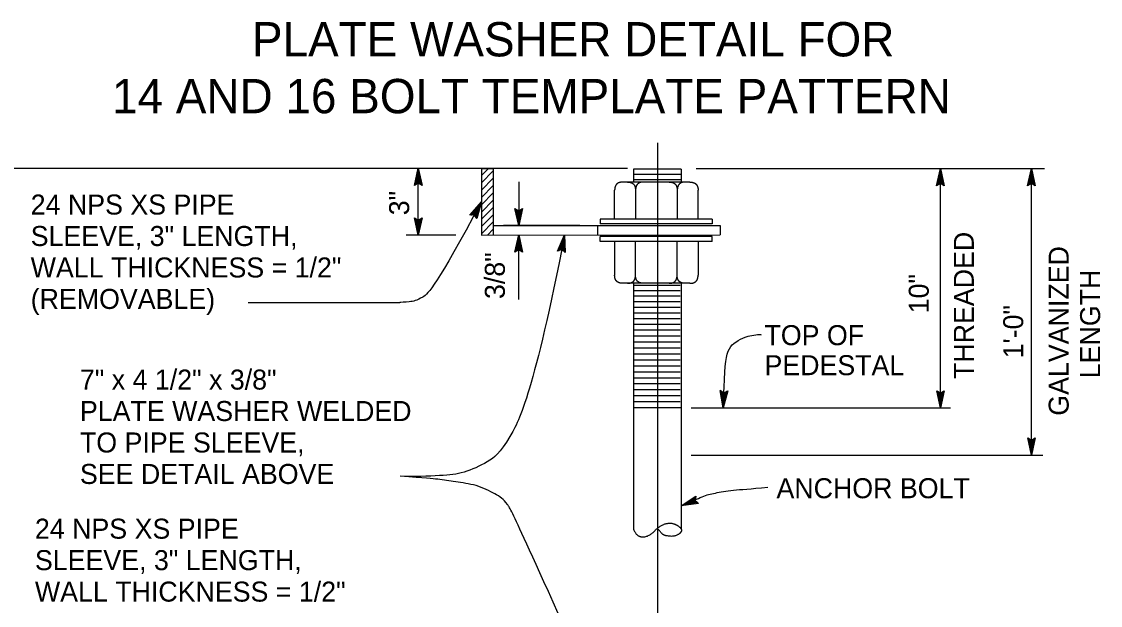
# Model space of a CAD drawing. Extents: x -894 to 866, y -476 to 714.
# Drawn here: x -138.2 to 239.2, y -170 to 34.1 of the extents above; entities that cross this region are included whole.
import ezdxf

# ---------------------------------------------------------------- set-up
doc = ezdxf.new("R2010")
doc.units = 0
for name, color, linetype in [('56 Stage 3 Anno', 7, 'Continuous'), ('57 Undefined', 7, 'Continuous'), ('60 Nongeo Data', 7, 'Continuous')]:
    doc.layers.add(name, color=color, linetype=linetype)

msp = doc.modelspace()

# ---------------------------------------------------------------- linework, layer by layer
at = {"layer": '56 Stage 3 Anno'}
for p, q in [((84.23, -8.22), (84.23, -316.69)), ((73.79, -17.19), (-195.65, -17.19)), ((-0.76, -23.18), (0.58, -17.18)), ((-0.4, -22.96), (0.58, -18.56)), ((0.58, -40.5), (0.58, -17.18)), ((0.58, -17.18), (0.58, -17.18)), ((0.58, -17.18), (1.91, -23.18)), ((0.59, -18.57), (1.55, -22.94)), ((97.83, -17.26), (219.62, -17.26)), ((181.9, -23.26), (183.24, -17.26)), ((182.26, -23.04), (183.24, -18.64)), ((183.24, -100.94), (183.24, -17.26)), ((183.24, -17.26), (183.24, -17.26)), ((183.24, -17.26), (184.57, -23.26)), ((183.25, -18.65), (184.21, -23.02)), ((213.73, -23.26), (215.07, -17.26)), ((214.09, -23.04), (215.07, -18.64)), ((215.07, -117.45), (215.07, -17.26)), ((215.07, -17.26), (215.07, -17.26)), ((215.07, -17.26), (216.4, -23.26)), ((215.08, -18.65), (216.04, -23.02)), ((0.58, -22.38), (-0.76, -23.18)), ((-0.04, -22.73), (0.58, -19.94)), ((0.31, -22.55), (0.58, -21.32)), ((0.58, -19.94), (1.21, -22.76)), ((0.58, -21.32), (0.85, -22.53)), ((1.91, -23.18), (0.58, -22.38)), ((35.73, -21.93), (35.73, -37.2)), ((183.24, -22.46), (181.9, -23.26)), ((182.62, -22.81), (183.24, -20.02)), ((182.97, -22.63), (183.24, -21.4)), ((183.24, -20.02), (183.87, -22.85)), ((183.24, -21.4), (183.51, -22.61)), ((184.57, -23.26), (183.24, -22.46)), ((215.07, -22.46), (213.73, -23.26)), ((214.45, -22.81), (215.07, -20.02)), ((214.8, -22.63), (215.07, -21.4)), ((215.07, -20.02), (215.7, -22.85)), ((215.07, -21.4), (215.34, -22.61)), ((216.4, -23.26), (215.07, -22.46)), ((-0.76, -23.18), (-0.76, -23.18)), ((1.91, -23.18), (1.91, -23.18)), ((181.9, -23.26), (181.9, -23.26)), ((184.57, -23.26), (184.57, -23.26)), ((213.73, -23.26), (213.73, -23.26)), ((216.4, -23.26), (216.4, -23.26)), ((22.66, -28.85), (22.66, -28.85)), ((18.65, -33.51), (18.65, -33.51)), ((35.73, -37.2), (34.4, -31.2)), ((34.4, -31.2), (34.4, -31.2)), ((34.4, -31.2), (35.73, -32)), ((35.72, -35.81), (34.76, -31.43)), ((35.73, -34.43), (35.1, -31.61)), ((35.73, -33.05), (35.46, -31.84)), ((35.73, -32), (37.07, -31.2)), ((37.07, -31.2), (35.73, -37.2)), ((36.71, -31.41), (35.73, -35.82)), ((36.35, -31.65), (35.73, -34.43)), ((36.01, -31.82), (35.73, -33.05)), ((37.07, -31.2), (37.07, -31.2)), ((0.58, -40.5), (-0.75, -34.5)), ((-0.75, -34.5), (-0.75, -34.5)), ((-0.75, -34.5), (0.58, -35.3)), ((0.58, -39.11), (-0.39, -34.73)), ((0.59, -37.73), (-0.04, -34.91)), ((0.59, -36.35), (0.32, -35.14)), ((0.58, -35.3), (1.92, -34.5)), ((1.92, -34.5), (0.58, -40.5)), ((1.57, -34.71), (0.58, -39.12)), ((1.21, -34.95), (0.59, -37.73)), ((0.86, -35.12), (0.59, -36.35)), ((1.92, -34.5), (1.92, -34.5)), ((21.01, -34.77), (21.01, -34.77)), ((57.09, -37.18), (30.41, -37.2)), ((35.73, -37.2), (35.73, -37.2)), ((13.75, -40.5), (-3.62, -40.5)), ((0.58, -40.5), (0.58, -40.5)), ((34.39, -46.47), (35.73, -40.47)), ((35.73, -63.02), (35.73, -40.47)), ((35.73, -40.47), (35.73, -40.47)), ((35.73, -40.47), (37.06, -46.47)), ((49.3, -46.12), (51.77, -40.49)), ((51.77, -40.49), (51.77, -40.49)), ((51.77, -40.49), (51.92, -46.63)), ((34.74, -46.26), (35.73, -41.85)), ((35.1, -46.02), (35.73, -43.24)), ((35.45, -45.85), (35.72, -44.62)), ((35.72, -44.62), (35.99, -45.83)), ((35.73, -41.86), (36.7, -46.24)), ((35.73, -43.24), (36.35, -46.06)), ((49.69, -45.98), (51.5, -41.84)), ((50.09, -45.82), (51.24, -43.2)), ((50.46, -45.71), (50.97, -44.56)), ((50.97, -44.56), (51, -45.79)), ((51.24, -43.2), (51.31, -46.09)), ((51.51, -41.86), (51.61, -46.33)), ((35.73, -45.67), (34.39, -46.47)), ((34.39, -46.47), (34.39, -46.47)), ((37.06, -46.47), (35.73, -45.67)), ((37.06, -46.47), (37.06, -46.47)), ((50.77, -45.59), (49.3, -46.12)), ((49.3, -46.12), (49.3, -46.12)), ((51.92, -46.63), (50.77, -45.59)), ((51.92, -46.63), (51.92, -46.63)), ((-58.89, -64.07), (-5.92, -64.07)), ((106.18, -94.89), (106.18, -94.89)), ((108.85, -95.02), (108.85, -95.02)), ((183.24, -100.94), (181.91, -94.94)), ((181.91, -94.94), (181.91, -94.94)), ((181.91, -94.94), (183.24, -95.74)), ((183.24, -99.55), (182.27, -95.18)), ((183.25, -98.18), (182.62, -95.36)), ((183.25, -96.8), (182.98, -95.59)), ((183.24, -95.74), (184.58, -94.94)), ((184.58, -94.94), (183.24, -100.94)), ((184.23, -95.16), (183.24, -99.56)), ((183.87, -95.39), (183.25, -98.18)), ((183.52, -95.57), (183.25, -96.8)), ((184.58, -94.94), (184.58, -94.94)), ((96.03, -100.94), (186.75, -100.94)), ((107.22, -100.94), (107.22, -100.94)), ((183.24, -100.94), (183.24, -100.94)), ((215.07, -117.45), (213.74, -111.45)), ((213.74, -111.45), (213.74, -111.45)), ((213.74, -111.45), (215.07, -112.25)), ((215.07, -116.06), (214.1, -111.69)), ((215.08, -114.69), (214.45, -111.86)), ((215.08, -113.31), (214.81, -112.1)), ((215.07, -112.25), (216.41, -111.45)), ((216.41, -111.45), (215.07, -117.45)), ((216.06, -111.67), (215.07, -116.07)), ((215.7, -111.9), (215.08, -114.69)), ((215.35, -112.08), (215.08, -113.31)), ((216.41, -111.45), (216.41, -111.45)), ((96.03, -117.45), (219.04, -117.45)), ((215.07, -117.45), (215.07, -117.45)), ((92.57, -135.22), (97.7, -131.84)), ((97.7, -131.84), (97.43, -133.36)), ((97.7, -131.84), (97.7, -131.84)), ((98.65, -134.33), (92.57, -135.22)), ((92.57, -135.22), (92.57, -135.22)), ((98.32, -134.07), (93.86, -134.73)), ((93.87, -134.72), (97.61, -132.25)), ((95.15, -134.24), (97.57, -132.64)), ((97.98, -133.82), (95.15, -134.24)), ((96.44, -133.74), (97.48, -133.06)), ((97.69, -133.56), (96.44, -133.74)), ((97.43, -133.36), (98.65, -134.33)), ((98.65, -134.33), (98.65, -134.33))]:
    msp.add_line(p, q, dxfattribs=at)
for points in [[(18.65, -33.51), (22.66, -28.85), (21.01, -34.77), (20.8, -34.41), (22.01, -30.07), (19.07, -33.49), (19.48, -33.47), (21.36, -31.28), (20.58, -34.06), (20.37, -33.7), (20.71, -32.5), (19.89, -33.45), (20.21, -33.43), (21.01, -34.77), (20.21, -33.43)], [(108.85, -95.02), (107.22, -100.94), (106.18, -94.89), (106.53, -95.12), (107.28, -99.55), (108.48, -95.21), (108.12, -95.4), (107.36, -98.18), (106.87, -95.35), (107.21, -95.58), (107.42, -96.8), (107.76, -95.6), (107.47, -95.75), (106.18, -94.89), (107.47, -95.75)]]:
    msp.add_lwpolyline(points, close=True, dxfattribs=at)
for points in [[(22.66, -28.85), (6.82, -58.58), (1.44, -63.28), (-2.48, -63.91), (-5.58, -64.06), (-5.92, -64.07)], [(51.77, -40.49), (41.06, -95.07), (31.21, -115.22), (25.17, -119.93), (16.22, -123.96), (9.5, -124.63), (-1.02, -125.08), (-5.72, -124.85)], [(107.22, -100.94), (107.76, -89.81), (107.76, -80.3), (112.93, -77.03), (115.11, -75.94), (120.01, -75.13), (120.55, -75.4)], [(66.38, -210.21), (34.6, -139.51), (31.65, -133.61), (27.89, -131.19), (20.91, -127.7), (13.4, -126.89), (7.49, -125.82), (3.2, -125.55), (-5.72, -124.85)], [(92.57, -135.22), (96.43, -133.72), (100.09, -131.63), (104.16, -130.79), (110.32, -129.52), (116.59, -129.36), (122.81, -128.65)]]:
    msp.add_open_spline(points, degree=3, dxfattribs=at)
at = {"layer": '60 Nongeo Data'}
for p, q in [((22.66, -17.19), (22.66, -40.5)), ((22.66, -17.19), (22.66, -17.19)), ((22.66, -19.74), (25.2, -17.19)), ((22.66, -17.21), (26.83, -17.21)), ((22.66, -22.29), (26.83, -18.12)), ((26.83, -17.19), (26.83, -40.5)), ((92.57, -17.52), (75.9, -17.52)), ((75.9, -17.52), (75.9, -21.93)), ((92.57, -17.52), (92.57, -21.93)), ((22.66, -24.83), (26.83, -20.66)), ((95.62, -21.98), (72.1, -21.98)), ((92.57, -21.18), (75.86, -21.18)), ((92.57, -19.35), (75.9, -19.35)), ((22.66, -27.38), (26.83, -23.21)), ((22.66, -29.92), (26.83, -25.75)), ((69.27, -34.93), (69.27, -24.84)), ((76.61, -24.81), (76.61, -34.93)), ((91.12, -24.72), (91.12, -34.93)), ((98.45, -34.93), (98.45, -24.84)), ((22.66, -32.47), (26.83, -28.3)), ((22.66, -35.01), (26.83, -30.84)), ((22.66, -37.56), (26.83, -33.39)), ((22.66, -40.1), (26.83, -35.94)), ((26.83, -37.2), (63.23, -37.18)), ((63.23, -37.18), (106.22, -37.18)), ((63.23, -37.18), (63.23, -40.49)), ((103.33, -34.93), (64.23, -34.93)), ((64.23, -34.93), (64.23, -36.64)), ((103.33, -36.64), (64.23, -36.64)), ((103.33, -34.93), (103.33, -36.64)), ((106.22, -37.18), (106.22, -40.48)), ((22.66, -40.5), (106.22, -40.48)), ((24.81, -40.5), (26.83, -38.48)), ((103.33, -41.01), (64.23, -41.01)), ((64.23, -42.72), (64.23, -41.01)), ((103.33, -42.72), (103.33, -41.01)), ((103.33, -42.72), (64.23, -42.72)), ((69.27, -42.72), (69.27, -54.56)), ((76.58, -54.56), (76.58, -42.72)), ((91.12, -54.56), (91.12, -42.72)), ((98.45, -42.72), (98.45, -54.56)), ((95.62, -57.39), (72.1, -57.39)), ((75.9, -57.39), (75.9, -143.41)), ((92.2, -59.99), (75.94, -59.99)), ((92.2, -58.16), (76.03, -58.16)), ((92.57, -57.39), (92.57, -143.41)), ((92.2, -61.83), (76.11, -61.83)), ((92.2, -63.83), (76.11, -63.83)), ((92.2, -65.83), (76.11, -65.83)), ((92.2, -67.83), (76.11, -67.83)), ((92.2, -69.83), (76.11, -69.83)), ((92.2, -71.83), (76.11, -71.83)), ((92.2, -73.83), (76.11, -73.83)), ((92.2, -75.92), (76.11, -75.92)), ((92.2, -78), (76.11, -78)), ((92.2, -80.08), (76.11, -80.08)), ((92.2, -82.17), (76.11, -82.17)), ((92.2, -84.25), (76.11, -84.25)), ((92.2, -86.34), (76.11, -86.34)), ((92.2, -88.42), (76.11, -88.42)), ((92.2, -90.51), (76.11, -90.51)), ((92.2, -92.59), (76.11, -92.59)), ((92.2, -94.67), (76.11, -94.67)), ((92.2, -96.76), (76.11, -96.76)), ((92.57, -100.89), (75.9, -100.89)), ((92.2, -98.84), (76.11, -98.84))]:
    msp.add_line(p, q, dxfattribs=at)
for points in [[(72.1, -22.01), (71.99, -22.01), (71.89, -22.02), (71.79, -22.02), (71.68, -22.03), (71.58, -22.04), (71.49, -22.05), (71.39, -22.06), (71.3, -22.08), (71.21, -22.1), (71.12, -22.12), (71.03, -22.14), (70.95, -22.16), (70.87, -22.19), (70.78, -22.22), (70.7, -22.25), (70.63, -22.28), (70.55, -22.31), (70.48, -22.35), (70.41, -22.39), (70.34, -22.43), (70.28, -22.47), (70.21, -22.52), (70.15, -22.57), (70.09, -22.61), (70.04, -22.67), (69.98, -22.72), (69.93, -22.78), (69.88, -22.83), (69.83, -22.89), (69.78, -22.95), (69.73, -23.02), (69.69, -23.08), (69.65, -23.15), (69.61, -23.22), (69.58, -23.29), (69.54, -23.37), (69.51, -23.44), (69.48, -23.52), (69.45, -23.6), (69.42, -23.69), (69.4, -23.77), (69.38, -23.86), (69.36, -23.95), (69.34, -24.04), (69.32, -24.13), (69.31, -24.23), (69.3, -24.32), (69.29, -24.42), (69.28, -24.53), (69.28, -24.63), (69.27, -24.73), (69.27, -24.84)], [(73.72, -21.98), (73.82, -21.98), (73.93, -21.98), (74.03, -21.99), (74.14, -21.99), (74.24, -22), (74.33, -22.01), (74.43, -22.03), (74.52, -22.04), (74.61, -22.06), (74.7, -22.08), (74.79, -22.1), (74.87, -22.13), (74.95, -22.15), (75.04, -22.18), (75.11, -22.21), (75.19, -22.25), (75.27, -22.28), (75.34, -22.32), (75.41, -22.35), (75.48, -22.4), (75.54, -22.44), (75.61, -22.48), (75.67, -22.53), (75.73, -22.58), (75.78, -22.63), (75.84, -22.68), (75.89, -22.74), (75.94, -22.8), (75.99, -22.86), (76.04, -22.92), (76.09, -22.98), (76.13, -23.05), (76.17, -23.12), (76.21, -23.19), (76.24, -23.26), (76.28, -23.33), (76.31, -23.41), (76.34, -23.49), (76.37, -23.57), (76.4, -23.65), (76.42, -23.74), (76.44, -23.82), (76.46, -23.91), (76.48, -24), (76.49, -24.1), (76.51, -24.19), (76.52, -24.29), (76.53, -24.39), (76.54, -24.49), (76.54, -24.59), (76.54, -24.7), (76.55, -24.81)], [(79.43, -21.98), (79.32, -21.98), (79.21, -21.98), (79.11, -21.99), (79.01, -21.99), (78.91, -22), (78.81, -22.01), (78.72, -22.03), (78.62, -22.04), (78.53, -22.06), (78.44, -22.08), (78.36, -22.1), (78.27, -22.13), (78.19, -22.15), (78.11, -22.18), (78.03, -22.21), (77.95, -22.25), (77.88, -22.28), (77.81, -22.32), (77.74, -22.35), (77.67, -22.4), (77.6, -22.44), (77.54, -22.48), (77.48, -22.53), (77.42, -22.58), (77.36, -22.63), (77.3, -22.68), (77.25, -22.74), (77.2, -22.8), (77.15, -22.86), (77.1, -22.92), (77.06, -22.98), (77.02, -23.05), (76.97, -23.12), (76.94, -23.19), (76.9, -23.26), (76.87, -23.33), (76.83, -23.41), (76.8, -23.49), (76.77, -23.57), (76.75, -23.65), (76.72, -23.74), (76.7, -23.82), (76.68, -23.91), (76.66, -24), (76.65, -24.1), (76.63, -24.19), (76.62, -24.29), (76.61, -24.39), (76.61, -24.49), (76.6, -24.59), (76.6, -24.7), (76.6, -24.81)], [(88.3, -21.98), (88.41, -21.98), (88.51, -21.98), (88.61, -21.99), (88.72, -21.99), (88.82, -22), (88.92, -22.01), (89.01, -22.03), (89.1, -22.04), (89.19, -22.06), (89.28, -22.08), (89.37, -22.1), (89.45, -22.13), (89.54, -22.15), (89.62, -22.18), (89.7, -22.21), (89.77, -22.25), (89.85, -22.28), (89.92, -22.32), (89.99, -22.35), (90.06, -22.4), (90.12, -22.44), (90.19, -22.48), (90.25, -22.53), (90.31, -22.58), (90.37, -22.63), (90.42, -22.68), (90.47, -22.74), (90.53, -22.8), (90.57, -22.86), (90.62, -22.92), (90.67, -22.98), (90.71, -23.05), (90.75, -23.12), (90.79, -23.19), (90.83, -23.26), (90.86, -23.33), (90.89, -23.41), (90.92, -23.49), (90.95, -23.57), (90.98, -23.65), (91, -23.74), (91.02, -23.82), (91.04, -23.91), (91.06, -24), (91.08, -24.1), (91.09, -24.19), (91.1, -24.29), (91.11, -24.39), (91.12, -24.49), (91.12, -24.59), (91.13, -24.7), (91.13, -24.81)], [(94.01, -21.98), (93.9, -21.98), (93.79, -21.98), (93.69, -21.99), (93.59, -21.99), (93.49, -22), (93.39, -22.01), (93.3, -22.03), (93.2, -22.04), (93.11, -22.06), (93.03, -22.08), (92.94, -22.1), (92.85, -22.13), (92.77, -22.15), (92.69, -22.18), (92.61, -22.21), (92.54, -22.25), (92.46, -22.28), (92.39, -22.32), (92.32, -22.35), (92.25, -22.4), (92.19, -22.44), (92.12, -22.48), (92.06, -22.53), (92, -22.58), (91.94, -22.63), (91.89, -22.68), (91.83, -22.74), (91.78, -22.8), (91.73, -22.86), (91.69, -22.92), (91.64, -22.98), (91.6, -23.05), (91.56, -23.12), (91.52, -23.19), (91.48, -23.26), (91.45, -23.33), (91.41, -23.41), (91.38, -23.49), (91.36, -23.57), (91.33, -23.65), (91.31, -23.74), (91.28, -23.82), (91.26, -23.91), (91.25, -24), (91.23, -24.1), (91.22, -24.19), (91.21, -24.29), (91.2, -24.39), (91.19, -24.49), (91.18, -24.59), (91.18, -24.7), (91.18, -24.81)], [(95.62, -22.01), (95.73, -22.01), (95.84, -22.02), (95.94, -22.02), (96.04, -22.03), (96.14, -22.04), (96.24, -22.05), (96.33, -22.06), (96.43, -22.08), (96.52, -22.1), (96.61, -22.12), (96.69, -22.14), (96.78, -22.16), (96.86, -22.19), (96.94, -22.22), (97.02, -22.25), (97.1, -22.28), (97.17, -22.31), (97.24, -22.35), (97.31, -22.39), (97.38, -22.43), (97.45, -22.47), (97.51, -22.52), (97.57, -22.57), (97.63, -22.61), (97.69, -22.67), (97.75, -22.72), (97.8, -22.78), (97.85, -22.83), (97.9, -22.89), (97.95, -22.95), (97.99, -23.02), (98.03, -23.08), (98.08, -23.15), (98.11, -23.22), (98.15, -23.29), (98.18, -23.37), (98.22, -23.44), (98.25, -23.52), (98.28, -23.6), (98.3, -23.69), (98.33, -23.77), (98.35, -23.86), (98.37, -23.95), (98.39, -24.04), (98.4, -24.13), (98.42, -24.23), (98.43, -24.32), (98.44, -24.42), (98.44, -24.53), (98.45, -24.63), (98.45, -24.73), (98.45, -24.84)], [(72.1, -57.39), (71.99, -57.39), (71.89, -57.39), (71.79, -57.38), (71.68, -57.37), (71.58, -57.36), (71.49, -57.35), (71.39, -57.34), (71.3, -57.32), (71.21, -57.3), (71.12, -57.29), (71.03, -57.26), (70.95, -57.24), (70.87, -57.21), (70.78, -57.19), (70.7, -57.15), (70.63, -57.12), (70.55, -57.09), (70.48, -57.05), (70.41, -57.01), (70.34, -56.97), (70.28, -56.93), (70.21, -56.88), (70.15, -56.84), (70.09, -56.79), (70.04, -56.74), (69.98, -56.68), (69.93, -56.63), (69.88, -56.57), (69.83, -56.51), (69.78, -56.45), (69.73, -56.38), (69.69, -56.32), (69.65, -56.25), (69.61, -56.18), (69.58, -56.11), (69.54, -56.03), (69.51, -55.96), (69.48, -55.88), (69.45, -55.8), (69.42, -55.72), (69.4, -55.63), (69.38, -55.54), (69.36, -55.46), (69.34, -55.36), (69.32, -55.27), (69.31, -55.18), (69.3, -55.08), (69.29, -54.98), (69.28, -54.88), (69.28, -54.77), (69.27, -54.67), (69.27, -54.56)], [(73.74, -57.39), (73.85, -57.39), (73.96, -57.39), (74.06, -57.38), (74.16, -57.37), (74.26, -57.36), (74.36, -57.35), (74.46, -57.34), (74.55, -57.32), (74.64, -57.3), (74.73, -57.29), (74.82, -57.26), (74.9, -57.24), (74.98, -57.21), (75.06, -57.19), (75.14, -57.15), (75.22, -57.12), (75.29, -57.09), (75.37, -57.05), (75.43, -57.01), (75.5, -56.97), (75.57, -56.93), (75.63, -56.88), (75.7, -56.84), (75.75, -56.79), (75.81, -56.74), (75.87, -56.68), (75.92, -56.63), (75.97, -56.57), (76.02, -56.51), (76.07, -56.45), (76.11, -56.38), (76.16, -56.32), (76.2, -56.25), (76.24, -56.18), (76.27, -56.11), (76.31, -56.03), (76.34, -55.96), (76.37, -55.88), (76.4, -55.8), (76.43, -55.72), (76.45, -55.63), (76.47, -55.54), (76.49, -55.46), (76.51, -55.36), (76.52, -55.27), (76.54, -55.18), (76.55, -55.08), (76.56, -54.98), (76.56, -54.88), (76.57, -54.77), (76.57, -54.67), (76.58, -54.56)], [(79.41, -57.39), (79.3, -57.39), (79.19, -57.39), (79.09, -57.38), (78.99, -57.37), (78.89, -57.36), (78.79, -57.35), (78.69, -57.34), (78.6, -57.32), (78.51, -57.3), (78.42, -57.29), (78.33, -57.26), (78.25, -57.24), (78.17, -57.21), (78.09, -57.19), (78.01, -57.15), (77.93, -57.12), (77.86, -57.09), (77.78, -57.05), (77.72, -57.01), (77.65, -56.97), (77.58, -56.93), (77.52, -56.88), (77.45, -56.84), (77.4, -56.79), (77.34, -56.74), (77.28, -56.68), (77.23, -56.63), (77.18, -56.57), (77.13, -56.51), (77.08, -56.45), (77.04, -56.38), (76.99, -56.32), (76.95, -56.25), (76.91, -56.18), (76.88, -56.11), (76.84, -56.03), (76.81, -55.96), (76.78, -55.88), (76.75, -55.8), (76.73, -55.72), (76.7, -55.63), (76.68, -55.54), (76.66, -55.46), (76.64, -55.36), (76.63, -55.27), (76.61, -55.18), (76.6, -55.08), (76.59, -54.98), (76.59, -54.88), (76.58, -54.77), (76.58, -54.67), (76.58, -54.56)], [(88.29, -57.39), (88.4, -57.39), (88.5, -57.39), (88.6, -57.38), (88.71, -57.37), (88.81, -57.36), (88.91, -57.35), (89, -57.34), (89.09, -57.32), (89.18, -57.3), (89.27, -57.29), (89.36, -57.26), (89.44, -57.24), (89.53, -57.21), (89.61, -57.19), (89.69, -57.15), (89.76, -57.12), (89.84, -57.09), (89.91, -57.05), (89.98, -57.01), (90.05, -56.97), (90.11, -56.93), (90.18, -56.88), (90.24, -56.84), (90.3, -56.79), (90.36, -56.74), (90.41, -56.68), (90.46, -56.63), (90.52, -56.57), (90.56, -56.51), (90.61, -56.45), (90.66, -56.38), (90.7, -56.32), (90.74, -56.25), (90.78, -56.18), (90.82, -56.11), (90.85, -56.03), (90.88, -55.96), (90.91, -55.88), (90.94, -55.8), (90.97, -55.72), (90.99, -55.63), (91.01, -55.54), (91.03, -55.46), (91.05, -55.36), (91.07, -55.27), (91.08, -55.18), (91.09, -55.08), (91.1, -54.98), (91.11, -54.88), (91.11, -54.77), (91.12, -54.67), (91.12, -54.56)], [(93.95, -57.39), (93.84, -57.39), (93.73, -57.39), (93.63, -57.38), (93.53, -57.37), (93.43, -57.36), (93.33, -57.35), (93.24, -57.34), (93.14, -57.32), (93.05, -57.3), (92.97, -57.29), (92.88, -57.26), (92.79, -57.24), (92.71, -57.21), (92.63, -57.19), (92.55, -57.15), (92.48, -57.12), (92.4, -57.09), (92.33, -57.05), (92.26, -57.01), (92.19, -56.97), (92.13, -56.93), (92.06, -56.88), (92, -56.84), (91.94, -56.79), (91.88, -56.74), (91.83, -56.68), (91.77, -56.63), (91.72, -56.57), (91.67, -56.51), (91.62, -56.45), (91.58, -56.38), (91.54, -56.32), (91.5, -56.25), (91.46, -56.18), (91.42, -56.11), (91.39, -56.03), (91.35, -55.96), (91.32, -55.88), (91.3, -55.8), (91.27, -55.72), (91.25, -55.63), (91.22, -55.54), (91.2, -55.46), (91.19, -55.36), (91.17, -55.27), (91.16, -55.18), (91.15, -55.08), (91.14, -54.98), (91.13, -54.88), (91.12, -54.77), (91.12, -54.67), (91.12, -54.56)], [(95.62, -57.39), (95.73, -57.39), (95.84, -57.39), (95.94, -57.38), (96.04, -57.37), (96.14, -57.36), (96.24, -57.35), (96.33, -57.34), (96.43, -57.32), (96.52, -57.3), (96.61, -57.29), (96.69, -57.26), (96.78, -57.24), (96.86, -57.21), (96.94, -57.19), (97.02, -57.15), (97.1, -57.12), (97.17, -57.09), (97.24, -57.05), (97.31, -57.01), (97.38, -56.97), (97.45, -56.93), (97.51, -56.88), (97.57, -56.84), (97.63, -56.79), (97.69, -56.74), (97.75, -56.68), (97.8, -56.63), (97.85, -56.57), (97.9, -56.51), (97.95, -56.45), (97.99, -56.38), (98.03, -56.32), (98.08, -56.25), (98.11, -56.18), (98.15, -56.11), (98.18, -56.03), (98.22, -55.96), (98.25, -55.88), (98.28, -55.8), (98.3, -55.72), (98.33, -55.63), (98.35, -55.54), (98.37, -55.46), (98.39, -55.36), (98.4, -55.27), (98.42, -55.18), (98.43, -55.08), (98.44, -54.98), (98.44, -54.88), (98.45, -54.77), (98.45, -54.67), (98.45, -54.56)]]:
    msp.add_spline(points, degree=3, dxfattribs=at)
msp.add_open_spline([(75.9, -143.41), (76.68, -145.42), (79.39, -146.37), (82.45, -144.95), (84.18, -142.92), (86.34, -141.6), (88.87, -141.1), (91.05, -141.89), (92.18, -142.76), (92.57, -143.36), (92.6, -143.51), (92.63, -143.97), (92.53, -144.24), (92.26, -144.58), (91.84, -145.1), (89.89, -146), (86.52, -145.62), (85.58, -144.62), (84.23, -143.05)], degree=2, dxfattribs=at)

# ---------------------------------------------------------------- texts
at = {"layer": '57 Undefined'}
for s, height, p in [('PLATE WASHER DETAIL FOR', 12, (-57.58, 21.95)), ('14 AND 16 BOLT TEMPLATE PATTERN', 12, (-106.53, 2.07)), ('24 NPS XS PIPE', 7, (-134.98, -33.35)), ('SLEEVE, 3" LENGTH,', 7, (-134.98, -44.35)), ('WALL THICKNESS = 1/2"', 7, (-134.98, -55.35)), ('(REMOVABLE)', 7, (-134.98, -66.35)), ('TOP OF', 7, (121.68, -79.02)), ('PEDESTAL', 7, (121.68, -89.52)), ('7" x 4 1/2" x 3/8"', 7, (-117.76, -94.55)), ('PLATE WASHER WELDED', 7, (-117.76, -105.55)), ('TO PIPE SLEEVE,', 7, (-117.76, -116.55)), ('SEE DETAIL ABOVE', 7, (-117.76, -127.55)), ('ANCHOR BOLT', 7, (125.88, -132.54)), ('24 NPS XS PIPE', 7, (-133.5, -146.69)), ('SLEEVE, 3" LENGTH,', 7, (-133.5, -157.69)), ('WALL THICKNESS = 1/2"', 7, (-133.5, -168.69))]:
    msp.add_text(s, height=height, dxfattribs=at).set_placement(p)
for s, p in [('3"', (-2.61, -33.6)), ('THREADED', (194.91, -90.86)), ('GALVANIZED', (228.08, -103.69)), ('3/8"', (30.87, -62.89)), ('10"', (179.14, -67.88)), ('LENGTH', (239.08, -90.59)), ('1\'-0"', (212.18, -83.63))]:
    msp.add_text(s, height=7, rotation=90, dxfattribs=at).set_placement(p)

doc.saveas('drawing.dxf')
